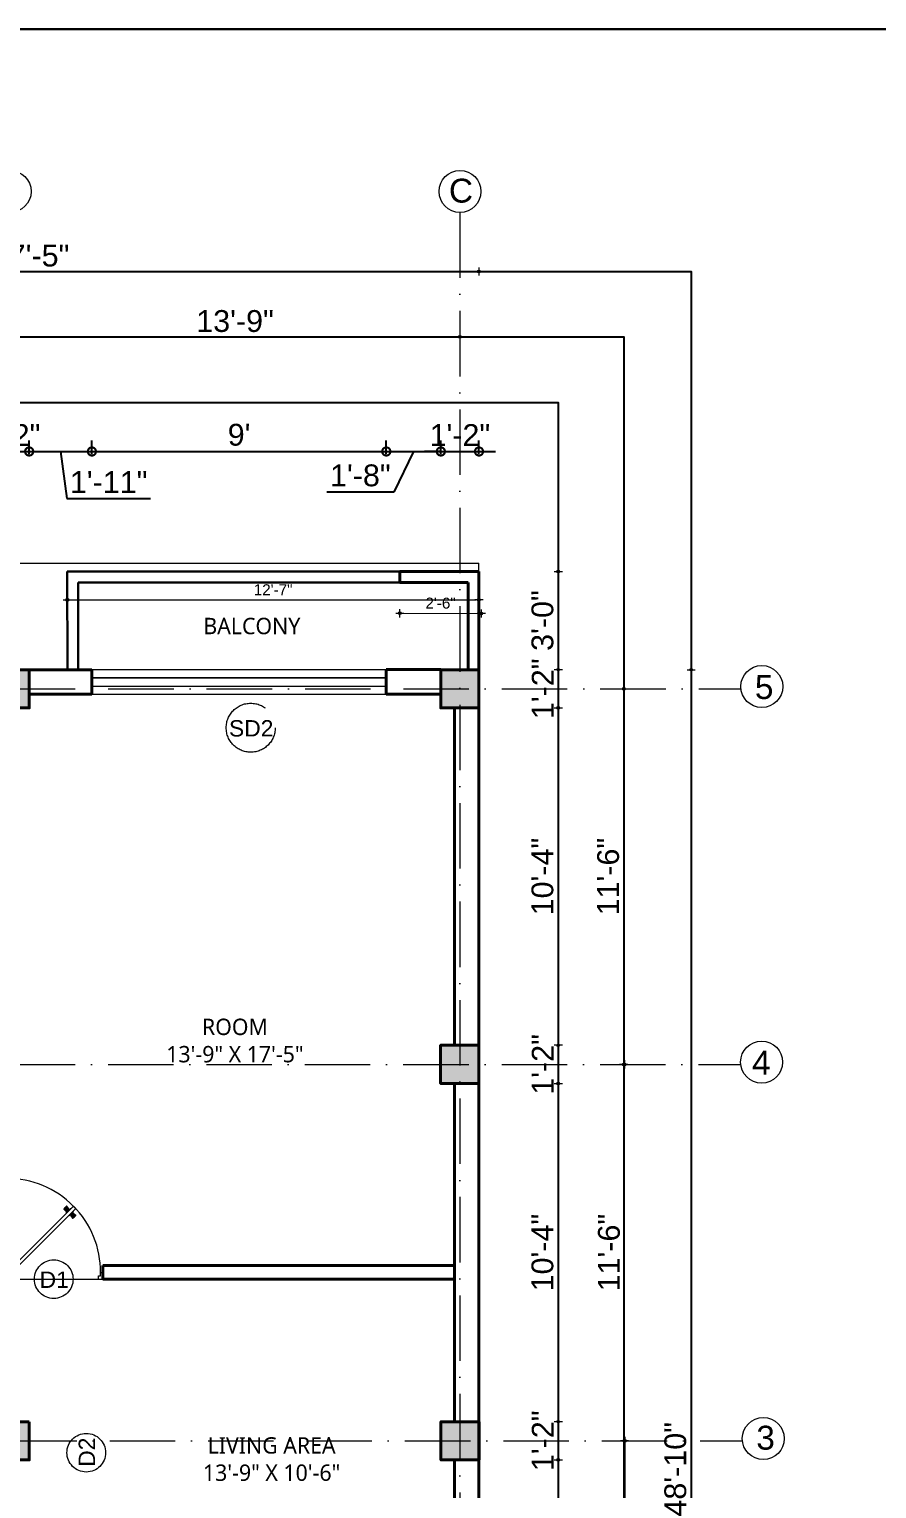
# Model space of a CAD drawing. Header units: inches. Extents: x -71 to 2682309, y -3332 to 801571.
# Drawn here: x 2669231 to 2669542, y 798607 to 799143 of the extents above; entities that cross this region are included whole.
import ezdxf

# ---------------------------------------------------------------- set-up
doc = ezdxf.new("R2010")
doc.units = ezdxf.units.IN
doc.header["$MEASUREMENT"] = 0
doc.header["$PDMODE"] = 99
for name, pattern in [('ACAD_ISO04W100', [30, 24, -3, 0, -3]), ('ACAD_ISO10W100', [18, 12, -3, 0, -3]), ('SOLID', [0])]:
    doc.linetypes.add(name, pattern=pattern)
for name, color, linetype, lineweight in [('BORDER', 5, 'Continuous', 60), ('CENTER  LINE RA', 10, 'ACAD_ISO04W100', 18), ('CONC. OUTLINE RA', 150, 'Continuous', 40), ('DOOR-WIN RA', 3, 'Continuous', 20), ('ele 4', 114, 'Continuous', 9), ('ELE2 RA', 130, 'Continuous', 20), ('Hatch', 254, 'Continuous', 9), ('HATCH RA', 8, 'Continuous', 9), ('PUERTAS', 7, 'Continuous', 13), ('TEXT RA', 254, 'Continuous', 20), ('TEXTURE EA', 8, 'ACAD_ISO10W100', 9), ('wall EA', 24, 'Continuous', 40), ('WALL__HALF_NEW', 42, 'Continuous', 30), ('Win EA', 114, 'Continuous', 5)]:
    doc.layers.add(name, color=color, linetype=linetype, lineweight=lineweight)
for name, color, linetype in [('HACTH', 7, 'Continuous'), ('lettring', 7, 'Continuous'), ('text EA', 7, 'Continuous')]:
    doc.layers.add(name, color=color, linetype=linetype)
doc.styles.add('DIM 8', font='arial.ttf', dxfattribs={"height": 8})
doc.styles.add('EAPL', font='arial.ttf', dxfattribs={"height": 8})
doc.styles.get("Standard").update_dxf_attribs({"font": 'arial.ttf'})
doc.dimstyles.new('Copy of DIM 8', dxfattribs={"dimtxt": 8, "dimasz": 1, "dimexe": 6, "dimexo": 18, "dimgap": 1.6875, "dimtad": 1, "dimdec": 0, "dimzin": 3, "dimdsep": 46, "dimlunit": 4, "dimtxsty": 'DIM 8', "dimblk": 'dot 2', "dimcen": 0.09375, "dimse1": 1, "dimse2": 1, "dimclrd": 1, "dimclre": 1, "dimclrt": 256, "dimadec": 0, "dimazin": 0, "dimtfac": 0.75, "dimtdec": 0, "dimtix": 1, "dimtmove": 1, "dimatfit": 3, "dimldrblk": 'DOT', "dimfxl": 1, "dimtolj": 1, "dimtzin": 0, "dimlwd": 9, "dimlwe": 9, "dimarcsym": 0})
doc.dimstyles.new('EA Copy of 1-8', dxfattribs={"dimtxt": 8, "dimasz": 6, "dimexe": 4, "dimexo": 6, "dimgap": 2, "dimtad": 1, "dimdec": 0, "dimzin": 0, "dimdsep": 46, "dimlunit": 3, "dimtxsty": 'EAPL', "dimblk": 'DOTSMALL', "dimcen": -0.09, "dimdle": 6, "dimclrd": 256, "dimclre": 256, "dimclrt": 256, "dimadec": 0, "dimazin": 0, "dimtfac": 8, "dimtdec": 0, "dimtix": 1, "dimtmove": 0, "dimatfit": 3, "dimldrblk": 'OPEN30', "dimfxl": 1, "dimfxlon": 1, "dimtolj": 1, "dimtzin": 0, "dimlwd": -1, "dimlwe": -1, "dimarcsym": 0})

# ---------------------------------------------------------------- blocks, each defined once
blk = doc.blocks.new('COLUMN')
at = {"layer": 'HACTH', "lineweight": 30, "transparency": 33554541}
h = blk.add_hatch(color=256, dxfattribs=at)
h.dxf.hatch_style = 1
h.paths.add_polyline_path([(2659104.19, 784576.38), (2659090.19, 784576.38), (2659090.19, 784562.38), (2659104.19, 784562.38)])
at = {"layer": 'CONC. OUTLINE RA'}
blk.add_lwpolyline([(2659090.19, 784576.38), (2659104.19, 784576.38), (2659104.19, 784562.38), (2659090.19, 784562.38)], close=True, dxfattribs=at)
blk = doc.blocks.new('3ft')
at = {"layer": 'PUERTAS', "color": 6}
for p, q in [((1.01, 2.52), (25.23, 26.74)), ((26.05, 25.92), (1.77, 1.64)), ((26.05, 25.92), (25.23, 26.74)), ((0, 2.4), (0, 0)), ((0.72, 2.4), (0, 2.4)), ((1.6, 0), (0, 0)), ((0.72, 1.52), (0.72, 2.44)), ((0.8, 1.52), (0.72, 1.52)), ((0.8, 1.52), (0.8, 2.41)), ((0.8, 1.2), (0.8, 1.52)), ((1.6, 1.2), (0.8, 1.2)), ((1.57, 1.84), (0.94, 2.47)), ((1.63, 1.89), (0.97, 2.55)), ((1.63, 1.89), (1.57, 1.84)), ((1.77, 1.64), (1.57, 1.84)), ((1.6, 0), (1.6, 1.2)), ((34.4, 0), (34.4, 1.2)), ((34.4, 1.2), (35.2, 1.2)), ((34.4, 0), (36, 0)), ((35.2, 1.2), (35.2, 2.4)), ((35.2, 2.4), (36, 2.4)), ((36, 0), (36, 2.4))]:
    blk.add_line(p, q, dxfattribs=at)
at = {"layer": 'PUERTAS', "color": 8}
for p, q in [((22.57, 24.94), (21.65, 25.68)), ((22.63, 24.99), (21.69, 25.75)), ((22.74, 25.1), (21.84, 25.9)), ((22.13, 26.28), (21.98, 26.13)), ((22.88, 25.24), (22.01, 26.06)), ((22.13, 26.28), (22.27, 26.42)), ((22.29, 26.41), (22.27, 26.42)), ((23.16, 25.52), (22.34, 26.39)), ((23.3, 25.66), (22.5, 26.56)), ((23.41, 25.77), (22.65, 26.71)), ((22.69, 24.32), (23.02, 24.83)), ((23.46, 25.83), (22.72, 26.75)), ((22.95, 24.96), (22.84, 25.07)), ((22.98, 24.99), (22.86, 25.1)), ((23.03, 25.04), (22.91, 25.15)), ((22.91, 24.53), (23.1, 24.91)), ((23.11, 25.12), (22.99, 25.23)), ((23.13, 24.76), (23.18, 24.99)), ((23.28, 25.3), (23.17, 25.41)), ((23.36, 25.37), (23.25, 25.49)), ((23.31, 24.94), (23.28, 25.08)), ((23.41, 25.43), (23.3, 25.54)), ((23.46, 25.09), (23.32, 25.13)), ((23.44, 25.45), (23.33, 25.56)), ((23.64, 25.27), (23.41, 25.22)), ((23.87, 25.49), (23.49, 25.3)), ((24.08, 25.71), (23.57, 25.38)), ((23.63, 23.38), (24.14, 23.72)), ((23.84, 23.6), (24.22, 23.79)), ((24.07, 23.82), (24.3, 23.88)), ((24.25, 24), (24.39, 23.97)), ((24.25, 23.26), (24.99, 22.34)), ((24.27, 23.64), (24.38, 23.53)), ((24.3, 23.67), (24.41, 23.56)), ((24.3, 23.32), (25.06, 22.38)), ((24.35, 23.72), (24.46, 23.61)), ((24.4, 24.15), (24.43, 24.01)), ((24.41, 23.43), (25.2, 22.53)), ((24.43, 23.8), (24.54, 23.69)), ((24.58, 24.33), (24.52, 24.1)), ((24.55, 23.57), (25.37, 22.7)), ((24.6, 23.97), (24.72, 23.86)), ((24.8, 24.56), (24.61, 24.18)), ((25.02, 24.77), (24.68, 24.26)), ((24.68, 24.05), (24.79, 23.94)), ((24.73, 24.1), (24.85, 23.99)), ((24.76, 24.13), (24.87, 24.02)), ((24.83, 23.85), (25.7, 23.03)), ((24.97, 23.99), (25.87, 23.2)), ((25.08, 24.1), (26.02, 23.34)), ((25.14, 24.15), (26.06, 23.41)), ((25.58, 22.82), (25.43, 22.67)), ((25.58, 22.82), (25.73, 22.97)), ((25.72, 22.98), (25.73, 22.97)), ((0, 0), (36, 0))]:
    blk.add_line(p, q, dxfattribs=at)
at = {"layer": 'PUERTAS', "color": 1}
for p, q in [((21.67, 25.73), (22.17, 26.23)), ((22.49, 24.95), (21.67, 25.61)), ((21.7, 25.82), (22.14, 26.26)), ((21.73, 25.79), (21.7, 25.82)), ((22.58, 26.7), (22.14, 26.26)), ((22.67, 26.73), (22.17, 26.23)), ((22.61, 26.67), (22.58, 26.7)), ((22.6, 24.96), (23.02, 25.38)), ((22.61, 24.25), (22.92, 24.72)), ((22.62, 24.13), (22.61, 24.14)), ((22.7, 25.07), (22.71, 25.06)), ((23.45, 25.91), (22.79, 26.73)), ((22.82, 25.06), (23.08, 25.32)), ((22.94, 24.95), (22.83, 25.07)), ((22.92, 24.72), (22.92, 24.72)), ((22.93, 24.94), (23.19, 25.21)), ((22.93, 24.84), (22.93, 24.83)), ((23.44, 25.81), (23.02, 25.38)), ((23.34, 25.58), (23.08, 25.32)), ((23.46, 25.47), (23.19, 25.21)), ((23.33, 25.7), (23.34, 25.69)), ((23.45, 25.46), (23.33, 25.57)), ((23.44, 23.31), (23.45, 23.3)), ((23.56, 23.3), (24.03, 23.61)), ((23.57, 25.47), (23.57, 25.47)), ((24.15, 25.79), (23.68, 25.48)), ((23.68, 25.48), (23.68, 25.48)), ((24.03, 23.61), (24.03, 23.62)), ((24.14, 23.62), (24.14, 23.62)), ((24.25, 23.62), (24.51, 23.89)), ((24.27, 25.78), (24.26, 25.79)), ((24.26, 23.29), (24.69, 23.71)), ((24.26, 23.63), (24.37, 23.52)), ((24.26, 23.18), (24.92, 22.37)), ((24.37, 23.52), (24.63, 23.77)), ((24.37, 23.4), (24.37, 23.4)), ((24.78, 24.15), (24.51, 23.89)), ((24.89, 24.03), (24.63, 23.77)), ((25.11, 24.14), (24.69, 23.71)), ((24.77, 24.14), (24.88, 24.03)), ((24.79, 24.38), (24.78, 24.37)), ((24.78, 24.26), (24.78, 24.26)), ((25.1, 24.84), (24.79, 24.38)), ((25, 24.03), (25, 24.03)), ((25.04, 22.36), (25.54, 22.86)), ((25.09, 24.96), (25.1, 24.95)), ((25.1, 22.42), (25.13, 22.39)), ((25.13, 22.39), (25.57, 22.83)), ((25.22, 24.14), (26.03, 23.48)), ((26.04, 23.37), (25.54, 22.86)), ((26.01, 23.27), (25.57, 22.83)), ((25.98, 23.3), (26.01, 23.27))]:
    blk.add_line(p, q, dxfattribs=at)
at = {"layer": 'PUERTAS', "color": 2}
for p, q in [((21.99, 26.11), (21.98, 26.13)), ((25.42, 22.68), (25.43, 22.67))]:
    blk.add_line(p, q, dxfattribs=at)
at = {"layer": 'PUERTAS', "color": 6}
for radius in [0.155, 0.0752]:
    blk.add_circle((0.82, 2.56), radius, dxfattribs=at)
blk.add_arc((0.82, 2.56), 34.38, 359.7285, 90.0333, dxfattribs=at)
at = {"layer": 'PUERTAS', "color": 1}
for centre, start, end in [((22.54, 25.01), 231.0764, 315), ((22.67, 24.2), 135, 225), ((22.73, 26.68), 38.9236, 135), ((22.77, 25.12), 225, 315), ((22.99, 24.89), 135, 219.7428), ((22.87, 24.78), 315, 39.7428), ((23.28, 25.63), 315, 45), ((23.39, 25.86), 315, 38.9236), ((23.51, 23.36), 225, 315), ((23.51, 25.41), 50.2572, 135), ((23.62, 25.53), 230.2572, 315), ((24.09, 23.56), 50.2572, 135), ((24.2, 23.68), 230.2572, 315), ((24.2, 25.73), 45, 135), ((24.32, 23.23), 135, 218.9236), ((24.42, 23.46), 135, 225), ((24.84, 24.31), 135, 219.7428), ((24.72, 24.21), 315, 39.7428), ((24.94, 23.98), 45, 135), ((24.98, 22.42), 218.9236, 315), ((25.04, 24.89), 315, 45), ((25.17, 24.08), 51.0764, 135), ((25.98, 23.42), 315, 51.0764)]:
    blk.add_arc(centre, 0.08, start, end, dxfattribs=at)
blk = doc.blocks.new('*U327')
at = {"color": 3, "xscale": -1}
blk.add_blockref('3ft', (42, 0), dxfattribs=at)
blk = doc.blocks.new('_DotSmall')
at = {"color": 0, "linetype": 'ByBlock', "const_width": 0.5}
blk.add_lwpolyline([(-0.0625, 0, 1), (0.0625, 0, 1)], format="xyb", close=True, dxfattribs=at)
blk = doc.blocks.new('*D1086')
at = {"layer": 'Defpoints', "color": 0, "transparency": 16777216}
for p in [(2669231.13, 798987.8), (2669217.13, 798907.8), (2669231.13, 798907.8)]:
    blk.add_point(p, dxfattribs=at)
at = {"layer": 'lettring', "transparency": 16777216}
for p, q in [((2669217.13, 798986.8), (2669217.13, 798991.8)), ((2669231.13, 798986.8), (2669231.13, 798991.8)), ((2669217.13, 798987.8), (2669211.13, 798987.8)), ((2669217.13, 798987.8), (2669231.13, 798987.8)), ((2669231.13, 798987.8), (2669237.13, 798987.8))]:
    blk.add_line(p, q, dxfattribs=at)
at = {"layer": 'lettring', "transparency": 16777216, "xscale": 6, "yscale": 6, "zscale": 6}
for p, rotation in [((2669217.13, 798987.8), 359.9998547587933), ((2669231.13, 798987.8), 179.9998547587933)]:
    blk.add_blockref('_DotSmall', p, dxfattribs=dict(at, rotation=rotation))
at = {"layer": 'lettring', "transparency": 16777216, "insert": (2669224.13, 798993.82), "char_height": 8, "attachment_point": 5, "rotation": 359.9999, "style": 'EAPL'}
blk.add_mtext('\\A1;1\'-2"', dxfattribs=at)
blk = doc.blocks.new('_Open30')
at = {"color": 0, "linetype": 'ByBlock', "lineweight": -2}
for p, q in [((-1, 0.268), (0, 0)), ((0, 0), (-1, -0.268)), ((0, 0), (-1, 0))]:
    blk.add_line(p, q, dxfattribs=at)
blk = doc.blocks.new('*D1087')
at = {"layer": 'Defpoints', "color": 0, "transparency": 16777216}
for p in [(2669254.13, 798987.8), (2669231.13, 798907.8), (2669254.13, 798907.8)]:
    blk.add_point(p, dxfattribs=at)
at = {"layer": 'lettring', "transparency": 16777216}
for p, q in [((2669231.13, 798986.8), (2669231.13, 798991.8)), ((2669254.13, 798986.8), (2669254.13, 798991.8)), ((2669225.13, 798987.8), (2669260.13, 798987.8)), ((2669242.63, 798987.8), (2669244.93, 798970.57)), ((2669244.93, 798970.57), (2669275.66, 798970.57))]:
    blk.add_line(p, q, dxfattribs=at)
at = {"layer": 'lettring', "transparency": 16777216, "xscale": 6, "yscale": 6, "zscale": 6}
for p, rotation in [((2669231.13, 798987.8), 179.9998547587933), ((2669254.13, 798987.8), 359.9998547587933)]:
    blk.add_blockref('_DotSmall', p, dxfattribs=dict(at, rotation=rotation))
at = {"layer": 'lettring', "transparency": 16777216, "insert": (2669260.29, 798976.59), "char_height": 8, "attachment_point": 5, "rotation": 359.9999, "style": 'EAPL'}
blk.add_mtext('\\A1;1\'-11"', dxfattribs=at)
blk = doc.blocks.new('*D1088')
at = {"layer": 'Defpoints', "color": 0, "transparency": 16777216}
for p in [(2669362.13, 798987.8), (2669254.13, 798907.8), (2669362.13, 798907.8)]:
    blk.add_point(p, dxfattribs=at)
at = {"layer": 'lettring', "transparency": 16777216}
for p, q in [((2669254.13, 798986.8), (2669254.13, 798991.8)), ((2669362.13, 798986.8), (2669362.13, 798991.8)), ((2669248.13, 798987.8), (2669368.13, 798987.8))]:
    blk.add_line(p, q, dxfattribs=at)
at = {"layer": 'lettring', "transparency": 16777216, "xscale": 6, "yscale": 6, "zscale": 6}
for p, rotation in [((2669254.13, 798987.8), 179.9998547587933), ((2669362.13, 798987.8), 359.9998547587933)]:
    blk.add_blockref('_DotSmall', p, dxfattribs=dict(at, rotation=rotation))
at = {"layer": 'lettring', "transparency": 16777216, "insert": (2669308.13, 798993.89), "char_height": 8, "attachment_point": 5, "rotation": 359.9999, "style": 'EAPL'}
blk.add_mtext("\\A1;9'", dxfattribs=at)
blk = doc.blocks.new('*D1089')
at = {"layer": 'Defpoints', "color": 0, "transparency": 16777216}
for p in [(2669382.13, 798987.8), (2669362.13, 798907.8), (2669382.13, 798907.8)]:
    blk.add_point(p, dxfattribs=at)
at = {"layer": 'lettring', "transparency": 16777216}
for p, q in [((2669362.13, 798986.8), (2669362.13, 798991.8)), ((2669382.13, 798986.8), (2669382.13, 798991.8)), ((2669356.13, 798987.8), (2669388.13, 798987.8)), ((2669372.13, 798987.8), (2669364.87, 798972.9)), ((2669364.87, 798972.9), (2669340.36, 798972.9))]:
    blk.add_line(p, q, dxfattribs=at)
at = {"layer": 'lettring', "transparency": 16777216, "xscale": 6, "yscale": 6, "zscale": 6}
for p, rotation in [((2669362.13, 798987.8), 179.9998547587933), ((2669382.13, 798987.8), 359.9998547587933)]:
    blk.add_blockref('_DotSmall', p, dxfattribs=dict(at, rotation=rotation))
at = {"layer": 'lettring', "transparency": 16777216, "insert": (2669352.61, 798978.99), "char_height": 8, "attachment_point": 5, "rotation": 359.9999, "style": 'EAPL'}
blk.add_mtext('\\A1;1\'-8"', dxfattribs=at)
blk = doc.blocks.new('*D1090')
at = {"layer": 'Defpoints', "color": 0, "transparency": 16777216}
for p in [(2669396.13, 798987.8), (2669382.13, 798907.8), (2669396.13, 798907.8)]:
    blk.add_point(p, dxfattribs=at)
at = {"layer": 'lettring', "transparency": 16777216}
for p, q in [((2669382.13, 798986.8), (2669382.13, 798991.8)), ((2669396.13, 798986.8), (2669396.13, 798991.8)), ((2669382.13, 798987.8), (2669376.13, 798987.8)), ((2669382.13, 798987.8), (2669396.13, 798987.8)), ((2669396.13, 798987.8), (2669402.13, 798987.8))]:
    blk.add_line(p, q, dxfattribs=at)
at = {"layer": 'lettring', "transparency": 16777216, "xscale": 6, "yscale": 6, "zscale": 6}
for p, rotation in [((2669382.13, 798987.8), 359.9998547587933), ((2669396.13, 798987.8), 179.9998547587933)]:
    blk.add_blockref('_DotSmall', p, dxfattribs=dict(at, rotation=rotation))
at = {"layer": 'lettring', "transparency": 16777216, "insert": (2669389.13, 798993.82), "char_height": 8, "attachment_point": 5, "rotation": 359.9999, "style": 'EAPL'}
blk.add_mtext('\\A1;1\'-2"', dxfattribs=at)
blk = doc.blocks.new('dot1')
at = {"layer": 'Hatch'}
h = blk.add_hatch(color=256, dxfattribs=at)
edge = h.paths.add_edge_path()
edge.add_arc((0, 0), 1, 0, 360)
for p, q in [((3, 0), (-3, 0)), ((0, 3), (0, -3))]:
    blk.add_line(p, q, dxfattribs=at)
blk.add_circle((0, 0), 1, dxfattribs=at)
blk = doc.blocks.new('dot 2')
at = {"layer": 'Hatch', "xscale": 0.5, "yscale": 0.5, "zscale": 0.5}
blk.add_blockref('dot1', (0, 0), dxfattribs=at)
blk = doc.blocks.new('*D1093')
at = {"layer": 'Defpoints', "color": 0, "transparency": 16777216}
for p in [(2669367.13, 798939.82), (2669396.98, 798939.76), (2669396.96, 798928.42)]:
    blk.add_point(p, dxfattribs=at)
at = {"layer": 'lettring', "color": 1, "lineweight": 9, "transparency": 16777216}
blk.add_line((2669368.1, 798928.48), (2669395.96, 798928.43), dxfattribs=at)
for p, rotation in [((2669367.1, 798928.49), 179.8787833136494), ((2669396.96, 798928.42), 359.8787833136495)]:
    blk.add_blockref('dot 2', p, dxfattribs=dict(at, rotation=rotation))
at = {"layer": 'lettring', "transparency": 16777216, "insert": (2669382.04, 798932.18), "char_height": 8, "attachment_point": 5, "rotation": 359.8788, "style": 'DIM 8'}
blk.add_mtext('\\A1;{\\H0.5x;2\'-6"}', dxfattribs=at)
blk = doc.blocks.new('_Dot')
at = {"color": 0, "linetype": 'ByBlock', "lineweight": -2}
blk.add_line((-0.5, 0), (-1, 0), dxfattribs=at)
at = {"color": 0, "linetype": 'ByBlock', "const_width": 0.5}
blk.add_lwpolyline([(-0.25, 0, 1), (0.25, 0, 1)], format="xyb", close=True, dxfattribs=at)
blk = doc.blocks.new('*D1094')
at = {"layer": 'Defpoints', "color": 0, "transparency": 16777216}
for p in [(2669245.12, 798943.82), (2669396.1, 798943.82), (2669396.1, 798933.41)]:
    blk.add_point(p, dxfattribs=at)
at = {"layer": 'lettring', "color": 1, "lineweight": 9, "transparency": 16777216}
blk.add_line((2669246.12, 798933.41), (2669395.1, 798933.41), dxfattribs=at)
at = {"layer": 'lettring', "color": 1, "lineweight": 9, "transparency": 16777216, "rotation": 180}
blk.add_blockref('dot 2', (2669245.12, 798933.41), dxfattribs=at)
at = {"layer": 'lettring', "color": 1, "lineweight": 9, "transparency": 16777216}
blk.add_blockref('dot 2', (2669396.1, 798933.41), dxfattribs=at)
at = {"layer": 'lettring', "transparency": 16777216, "insert": (2669320.61, 798937.11), "char_height": 8, "attachment_point": 5, "style": 'DIM 8'}
blk.add_mtext('\\A1;{\\H0.5x;12\'-7"}', dxfattribs=at)
blk = doc.blocks.new('*D1095')
at = {"layer": 'Defpoints', "color": 0, "transparency": 16777216}
for p in [(2669389.13, 799029.8), (2669224.15, 798918.8), (2669389.13, 798901.03)]:
    blk.add_point(p, dxfattribs=at)
at = {"layer": 'lettring', "color": 1, "lineweight": 9, "transparency": 16777216}
blk.add_line((2669225.15, 799029.8), (2669388.13, 799029.8), dxfattribs=at)
at = {"layer": 'lettring', "color": 1, "lineweight": 9, "transparency": 16777216, "rotation": 180}
blk.add_blockref('dot 2', (2669224.15, 799029.8), dxfattribs=at)
at = {"layer": 'lettring', "color": 1, "lineweight": 9, "transparency": 16777216}
blk.add_blockref('dot 2', (2669389.13, 799029.8), dxfattribs=at)
at = {"layer": 'lettring', "transparency": 16777216, "insert": (2669306.64, 799035.58), "char_height": 8, "attachment_point": 5, "style": 'DIM 8'}
blk.add_mtext('\\A1;13\'-9"', dxfattribs=at)
blk = doc.blocks.new('*D1096')
at = {"layer": 'Defpoints', "color": 0, "transparency": 16777216}
for p in [(2669396.1, 799053.8), (2669067.2, 798925.8), (2669396.1, 798925.8)]:
    blk.add_point(p, dxfattribs=at)
at = {"layer": 'lettring', "color": 1, "lineweight": 9, "transparency": 16777216}
blk.add_line((2669068.2, 799053.8), (2669395.1, 799053.8), dxfattribs=at)
at = {"layer": 'lettring', "color": 1, "lineweight": 9, "transparency": 16777216, "rotation": 180}
blk.add_blockref('dot 2', (2669067.2, 799053.8), dxfattribs=at)
at = {"layer": 'lettring', "color": 1, "lineweight": 9, "transparency": 16777216}
blk.add_blockref('dot 2', (2669396.1, 799053.8), dxfattribs=at)
at = {"layer": 'lettring', "transparency": 16777216, "insert": (2669231.65, 799059.58), "char_height": 8, "attachment_point": 5, "style": 'DIM 8'}
blk.add_mtext('\\A1;27\'-5"', dxfattribs=at)
blk = doc.blocks.new('*D1075')
at = {"layer": 'Defpoints', "color": 0, "transparency": 16777216}
for p in [(2669396.1, 798943.82), (2669396.13, 798907.8), (2669425.22, 798907.8)]:
    blk.add_point(p, dxfattribs=at)
at = {"layer": 'lettring', "color": 1, "lineweight": 9, "transparency": 16777216}
blk.add_line((2669425.22, 798942.82), (2669425.22, 798908.8), dxfattribs=at)
for p, rotation in [((2669425.22, 798943.82), 90), ((2669425.22, 798907.8), 270)]:
    blk.add_blockref('dot 2', p, dxfattribs=dict(at, rotation=rotation))
at = {"layer": 'lettring', "transparency": 16777216, "insert": (2669419.44, 798925.81), "char_height": 8, "attachment_point": 5, "rotation": 90, "style": 'DIM 8'}
blk.add_mtext('\\A1;3\'-0"', dxfattribs=at)
blk = doc.blocks.new('*D1097')
at = {"layer": 'Defpoints', "color": 0, "transparency": 16777216}
for p in [(2669396.13, 798907.8), (2669396.13, 798893.8), (2669425.22, 798893.8)]:
    blk.add_point(p, dxfattribs=at)
at = {"layer": 'lettring', "color": 1, "lineweight": 9, "transparency": 16777216}
for p, q in [((2669425.22, 798908.8), (2669425.22, 798909.8)), ((2669425.22, 798907.8), (2669425.22, 798893.8)), ((2669425.22, 798892.8), (2669425.22, 798891.8))]:
    blk.add_line(p, q, dxfattribs=at)
for p, rotation in [((2669425.22, 798907.8), 270), ((2669425.22, 798893.8), 90)]:
    blk.add_blockref('dot 2', p, dxfattribs=dict(at, rotation=rotation))
at = {"layer": 'lettring', "transparency": 16777216, "insert": (2669419.51, 798900.8), "char_height": 8, "attachment_point": 5, "rotation": 90, "style": 'DIM 8'}
blk.add_mtext('\\A1;1\'-2"', dxfattribs=at)
blk = doc.blocks.new('*D1098')
at = {"layer": 'Defpoints', "color": 0, "transparency": 16777216}
for p in [(2669396.13, 798893.8), (2669396.02, 798770.07), (2669425.22, 798770.07)]:
    blk.add_point(p, dxfattribs=at)
at = {"layer": 'lettring', "color": 1, "lineweight": 9, "transparency": 16777216}
blk.add_line((2669425.22, 798892.8), (2669425.22, 798771.07), dxfattribs=at)
for p, rotation in [((2669425.22, 798893.8), 90), ((2669425.22, 798770.07), 270)]:
    blk.add_blockref('dot 2', p, dxfattribs=dict(at, rotation=rotation))
at = {"layer": 'lettring', "transparency": 16777216, "insert": (2669419.44, 798831.94), "char_height": 8, "attachment_point": 5, "rotation": 90, "style": 'DIM 8'}
blk.add_mtext('\\A1;10\'-4"', dxfattribs=at)
blk = doc.blocks.new('*D1076')
at = {"layer": 'Defpoints', "color": 0, "transparency": 16777216}
for p in [(2669396.02, 798770.07), (2669396.14, 798756.07), (2669425.22, 798756.07)]:
    blk.add_point(p, dxfattribs=at)
at = {"layer": 'lettring', "color": 1, "lineweight": 9, "transparency": 16777216}
for p, q in [((2669425.22, 798771.07), (2669425.22, 798772.07)), ((2669425.22, 798770.07), (2669425.22, 798756.07)), ((2669425.22, 798755.07), (2669425.22, 798754.07))]:
    blk.add_line(p, q, dxfattribs=at)
for p, rotation in [((2669425.22, 798770.07), 270), ((2669425.22, 798756.07), 90)]:
    blk.add_blockref('dot 2', p, dxfattribs=dict(at, rotation=rotation))
at = {"layer": 'lettring', "transparency": 16777216, "insert": (2669419.51, 798763.07), "char_height": 8, "attachment_point": 5, "rotation": 90, "style": 'DIM 8'}
blk.add_mtext('\\A1;1\'-2"', dxfattribs=at)
blk = doc.blocks.new('*D1077')
at = {"layer": 'Defpoints', "color": 0, "transparency": 16777216}
for p in [(2669396.14, 798756.07), (2669396.14, 798632.07), (2669425.22, 798632.07)]:
    blk.add_point(p, dxfattribs=at)
at = {"layer": 'lettring', "color": 1, "lineweight": 9, "transparency": 16777216}
blk.add_line((2669425.22, 798755.07), (2669425.22, 798633.07), dxfattribs=at)
for p, rotation in [((2669425.22, 798756.07), 90), ((2669425.22, 798632.07), 270)]:
    blk.add_blockref('dot 2', p, dxfattribs=dict(at, rotation=rotation))
at = {"layer": 'lettring', "transparency": 16777216, "insert": (2669419.44, 798694.07), "char_height": 8, "attachment_point": 5, "rotation": 90, "style": 'DIM 8'}
blk.add_mtext('\\A1;10\'-4"', dxfattribs=at)
blk = doc.blocks.new('*D1078')
at = {"layer": 'Defpoints', "color": 0, "transparency": 16777216}
for p in [(2669396.05, 798632.07), (2669396.14, 798618.07), (2669425.22, 798618.07)]:
    blk.add_point(p, dxfattribs=at)
at = {"layer": 'lettring', "color": 1, "lineweight": 9, "transparency": 16777216}
for p, q in [((2669425.22, 798633.07), (2669425.22, 798634.07)), ((2669425.22, 798632.07), (2669425.22, 798618.07)), ((2669425.22, 798617.07), (2669425.22, 798616.07))]:
    blk.add_line(p, q, dxfattribs=at)
for p, rotation in [((2669425.22, 798632.07), 270), ((2669425.22, 798618.07), 90)]:
    blk.add_blockref('dot 2', p, dxfattribs=dict(at, rotation=rotation))
at = {"layer": 'lettring', "transparency": 16777216, "insert": (2669419.51, 798625.07), "char_height": 8, "attachment_point": 5, "rotation": 90, "style": 'DIM 8'}
blk.add_mtext('\\A1;1\'-2"', dxfattribs=at)
blk = doc.blocks.new('*D1116')
at = {"layer": 'Defpoints', "color": 0, "transparency": 16777216}
for p in [(2669396.13, 798907.8), (2669473.96, 798907.8), (2669396.05, 798321.42)]:
    blk.add_point(p, dxfattribs=at)
at = {"layer": 'lettring', "color": 1, "lineweight": 9, "transparency": 16777216}
blk.add_line((2669473.96, 798322.42), (2669473.96, 798906.8), dxfattribs=at)
for p, rotation in [((2669473.96, 798907.8), 90), ((2669473.96, 798321.42), 270)]:
    blk.add_blockref('dot 2', p, dxfattribs=dict(at, rotation=rotation))
at = {"layer": 'lettring', "transparency": 16777216, "insert": (2669468.18, 798614.61), "char_height": 8, "attachment_point": 5, "rotation": 90, "style": 'DIM 8'}
blk.add_mtext('\\A1;48\'-10"', dxfattribs=at)
blk = doc.blocks.new('*D1666')
at = {"layer": 'Defpoints', "color": 0, "transparency": 16777216}
for p in [(2669389.16, 798625.07), (2669389.14, 798456.3), (2669449.59, 798456.3)]:
    blk.add_point(p, dxfattribs=at)
at = {"layer": 'lettring', "color": 1, "lineweight": 9, "transparency": 16777216}
blk.add_line((2669449.59, 798624.07), (2669449.59, 798457.3), dxfattribs=at)
for p, rotation in [((2669449.59, 798625.07), 90), ((2669449.59, 798456.3), 270)]:
    blk.add_blockref('dot 2', p, dxfattribs=dict(at, rotation=rotation))
at = {"layer": 'lettring', "transparency": 16777216, "insert": (2669443.89, 798540.69), "char_height": 8, "attachment_point": 5, "rotation": 90, "style": 'DIM 8'}
blk.add_mtext('\\A1;14\'-1"', dxfattribs=at)

msp = doc.modelspace()

# ---------------------------------------------------------------- linework, layer by layer
at = {"layer": 'BORDER', "lineweight": 30}
msp.add_lwpolyline([(2670631.06, 799142.64), (2669094.96, 799142.64), (2667654.44, 799142.64), (2667654.44, 798094.24), (2667654.44, 797051.99), (2669094.96, 797051.99), (2670631.06, 797051.99)], dxfattribs=at)
at = {"layer": 'CENTER  LINE RA', "linetype": 'ACAD_ISO10W100', "ltscale": 2}
for p, q in [((2669389.16, 799075.45), (2669389.16, 798199.2)), ((2668971.33, 798900.8), (2669492.23, 798900.8)), ((2668971.26, 798763.07), (2669492.16, 798763.07)), ((2668971.86, 798625.07), (2669492.76, 798625.07))]:
    msp.add_line(p, q, dxfattribs=at)
at = {"layer": 'Defpoints'}
for points in [[(2668989.24, 799053.8), (2669473.96, 799053.8), (2669473.96, 798223.4), (2668989.24, 798223.4)], [(2669013.98, 799029.8), (2669449.22, 799029.8), (2669449.22, 798248.14), (2669013.98, 798248.14)], [(2669037.98, 799005.8), (2669425.22, 799005.8), (2669425.22, 798272.14), (2669037.98, 798272.14)]]:
    msp.add_lwpolyline(points, close=True, dxfattribs=at)
at = {"layer": 'DOOR-WIN RA'}
for p, q in [((2669254.13, 798907.8), (2669362.12, 798907.81)), ((2669254.13, 798904.8), (2669362.13, 798904.81)), ((2669254.13, 798901.8), (2669362.13, 798901.81)), ((2669254.13, 798898.8), (2669362.13, 798898.81))]:
    msp.add_line(p, q, dxfattribs=at)
at = {"layer": 'ele 4', "linetype": 'SOLID'}
for p, q in [((2669382.13, 798907.8), (2669231.13, 798907.8)), ((2669362.13, 798904.81), (2669254.13, 798904.81)), ((2669231.13, 798898.78), (2669382.13, 798898.78)), ((2669254.13, 798901.78), (2669362.13, 798901.78))]:
    msp.add_line(p, q, dxfattribs=at)
at = {"layer": 'ELE2 RA'}
for p in [(2669067.2, 798946.8), (2669396.1, 798943.82)]:
    msp.add_line(p, (2669396.1, 798946.82), dxfattribs=at)
at = {"layer": 'TEXTURE EA', "linetype": 'ByBlock', "ltscale": 2}
for centre in [(2669224.15, 799083.14), (2669389.16, 799083.14), (2669499.87, 798901.62), (2669499.8, 798763.89), (2669500.41, 798625.89)]:
    msp.add_circle(centre, 7.69, dxfattribs=at)
at = {"layer": 'TEXTURE EA', "linetype": 'ACAD_ISO10W100', "ltscale": 4}
for centre, radius in [((2669312.4, 798886.51), 8.99), ((2669240.14, 798684.32), 7.09), ((2669252.07, 798620.7), 7.09)]:
    msp.add_circle(centre, radius, dxfattribs=at)
at = {"layer": 'wall EA'}
for p, q in [((2669367.13, 798943.82), (2669396.1, 798943.82)), ((2669367.13, 798939.82), (2669367.13, 798943.82)), ((2669396.1, 798943.82), (2669396.1, 798907.8)), ((2669367.13, 798939.82), (2669392.1, 798939.82)), ((2669392.1, 798939.82), (2669392.1, 798907.8)), ((2669231.13, 798907.8), (2669254.13, 798907.8)), ((2669254.13, 798898.8), (2669254.13, 798907.8)), ((2669362.13, 798898.81), (2669362.13, 798907.81)), ((2669362.13, 798907.81), (2669382.13, 798907.81)), ((2669231.13, 798898.8), (2669254.13, 798898.8)), ((2669362.13, 798898.81), (2669382.13, 798898.81)), ((2669387.14, 798893.8), (2669387.14, 798770.07)), ((2669396.05, 798893.8), (2669396.05, 798335.42)), ((2669387.14, 798756.07), (2669387.14, 798632.07)), ((2669258.14, 798689.32), (2669387.14, 798689.32)), ((2669258.14, 798684.32), (2669258.14, 798689.32)), ((2669258.14, 798684.32), (2669387.14, 798684.32)), ((2669387.14, 798618.07), (2669387.14, 798463.3))]:
    msp.add_line(p, q, dxfattribs=at)
at = {"layer": 'WALL__HALF_NEW'}
for p, q in [((2669245.13, 798907.81), (2669245.12, 798943.82)), ((2669367.13, 798943.82), (2669245.12, 798943.82)), ((2669249.13, 798907.81), (2669249.12, 798939.82)), ((2669367.13, 798939.82), (2669249.12, 798939.82))]:
    msp.add_line(p, q, dxfattribs=at)

# ---------------------------------------------------------------- block references
at = {"layer": 'HATCH RA', "lineweight": 30, "rotation": 270}
for p in [(1884654.75, 3457997.99), (1884819.75, 3457997.99), (1884819.64, 3457860.26), (1884654.75, 3457722.26), (1884819.77, 3457722.26)]:
    msp.add_blockref('COLUMN', p, dxfattribs=at)
at = {"layer": 'Win EA', "xscale": -0.9999536188852894, "yscale": 0.9999536188852896, "zscale": 0.9999536188852894, "rotation": 359.9995031579402}
msp.add_blockref('*U327', (2669264.14, 798684.32), dxfattribs=at)

# ---------------------------------------------------------------- texts
at = {"layer": 'text EA', "char_height": 6, "attachment_point": 2}
for s, insert, width in [('{\\fTrebuchet MS|b0|i0|c0|p34;BALCONY}', (2669312.81, 798926.81), 82.6088), ('SD2', (2669312.57, 798889.3), 11.1695), ('{\\fTrebuchet MS|b0|i0|c0|p34;ROOM \\P13\'-9" X 17\'-5"}', (2669306.59, 798779.83), 84.336), ('D1', (2669240.31, 798687.12), 11.1695), ('{\\fTrebuchet MS|b0|i0|c0|p34;LIVING AREA\\P13\'-9" X 10\'-6"}', (2669320.06, 798626.37), 84.336)]:
    msp.add_mtext(s, dxfattribs=dict(at, insert=insert, width=width))
at = {"layer": 'text EA', "insert": (2669249.27, 798620.87), "char_height": 6, "width": 11.1695, "attachment_point": 2, "rotation": 90}
msp.add_mtext('D2', dxfattribs=at)
at = {"layer": 'TEXT RA', "char_height": 8.76, "attachment_point": 1}
for s, insert in [('C', (2669385.1, 799087.82)), ('5', (2669497.32, 798905.8)), ('4', (2669496.25, 798768.07)), ('3', (2669497.85, 798630.57))]:
    msp.add_mtext_dynamic_manual_height_columns(s, width=8.7644, gutter_width=43.82, heights=[0], dxfattribs=dict(at, insert=insert))

# ---------------------------------------------------------------- dimensions: what is measured, and where the dimension line sits
at = {"layer": 'lettring'}
for base, p1, p2, picture, middle in [((2669396.1, 799053.8), (2669067.2, 798925.8), (2669396.1, 798925.8), '*D1096', (2669231.65, 799059.58)), ((2669389.13, 799029.8), (2669224.15, 798918.8), (2669389.13, 798901.03), '*D1095', (2669306.64, 799035.58))]:
    dim = msp.add_linear_dim(base=base, p1=p1, p2=p2, dimstyle='Copy of DIM 8', dxfattribs=at)
    dim.commit()
    dim.dimension.update_dxf_attribs({"geometry": picture, "text_midpoint": middle})
for base, p1, p2, picture, middle in [((2669231.13, 798987.8), (2669217.13, 798907.8), (2669231.13, 798907.8), '*D1086', (2669224.13, 798993.82)), ((2669362.13, 798987.8), (2669254.13, 798907.8), (2669362.13, 798907.8), '*D1088', (2669308.13, 798993.89)), ((2669396.13, 798987.8), (2669382.13, 798907.8), (2669396.13, 798907.8), '*D1090', (2669389.13, 798993.82))]:
    dim = msp.add_linear_dim(base=base, p1=p1, p2=p2, angle=179.9999, dimstyle='EA Copy of 1-8', override={"dimtmove": 1}, dxfattribs=at)
    dim.commit()
    dim.dimension.update_dxf_attribs({"geometry": picture, "text_midpoint": middle})
for base, p1, p2, picture, middle in [((2669254.13, 798987.8), (2669231.13, 798907.8), (2669254.13, 798907.8), '*D1087', (2669246.93, 798970.57)), ((2669382.13, 798987.8), (2669362.13, 798907.8), (2669382.13, 798907.8), '*D1089', (2669362.87, 798972.9))]:
    dim = msp.add_linear_dim(base=base, p1=p1, p2=p2, angle=179.9999, dimstyle='EA Copy of 1-8', override={"dimtmove": 1}, dxfattribs=at)
    dim.commit()
    dim.dimension.update_dxf_attribs({"geometry": picture, "text_midpoint": middle, "dimtype": 160})
dim = msp.add_linear_dim(base=(2669396.1, 798933.41), p1=(2669245.12, 798943.82), p2=(2669396.1, 798943.82), text='{\\H0.5x;<>}', dimstyle='Copy of DIM 8', dxfattribs=at)
dim.commit()
dim.dimension.update_dxf_attribs({"geometry": '*D1094', "text_midpoint": (2669320.61, 798937.11)})
for base, p1, p2, picture, middle in [((2669425.22, 798907.8), (2669396.1, 798943.82), (2669396.13, 798907.8), '*D1075', (2669419.44, 798925.81)), ((2669473.96, 798907.8), (2669396.05, 798321.42), (2669396.13, 798907.8), '*D1116', (2669468.18, 798614.61)), ((2669425.22, 798893.8), (2669396.13, 798907.8), (2669396.13, 798893.8), '*D1097', (2669419.51, 798900.8)), ((2669425.22, 798770.07), (2669396.13, 798893.8), (2669396.02, 798770.07), '*D1098', (2669419.44, 798831.94)), ((2669425.22, 798756.07), (2669396.02, 798770.07), (2669396.14, 798756.07), '*D1076', (2669419.51, 798763.07)), ((2669425.22, 798632.07), (2669396.14, 798756.07), (2669396.14, 798632.07), '*D1077', (2669419.44, 798694.07)), ((2669425.22, 798618.07), (2669396.05, 798632.07), (2669396.14, 798618.07), '*D1078', (2669419.51, 798625.07)), ((2669449.59, 798456.3), (2669389.16, 798625.07), (2669389.14, 798456.3), '*D1666', (2669443.89, 798540.69))]:
    dim = msp.add_linear_dim(base=base, p1=p1, p2=p2, angle=90, dimstyle='Copy of DIM 8', dxfattribs=at)
    dim.commit()
    dim.dimension.update_dxf_attribs({"geometry": picture, "text_midpoint": middle})
dim = msp.add_aligned_dim(p1=(2669367.13, 798939.82), p2=(2669396.98, 798939.76), distance=-11.34, text='{\\H0.5x;<>}', dimstyle='Copy of DIM 8', dxfattribs=at)
dim.commit()
dim.dimension.update_dxf_attribs({"geometry": '*D1093', "text_midpoint": (2669382.04, 798932.18)})
for base, p1, p2 in [((2669449.22, 798900.8), (2669449.22, 798763.07), (2669449.19, 798900.8)), ((2669449.51, 798763.07), (2669449.51, 798625.07), (2669449.22, 798763.07))]:
    msp.add_linear_dim(base=base, p1=p1, p2=p2, angle=90, dimstyle='Copy of DIM 8', dxfattribs=at).render()

doc.saveas('drawing.dxf')
